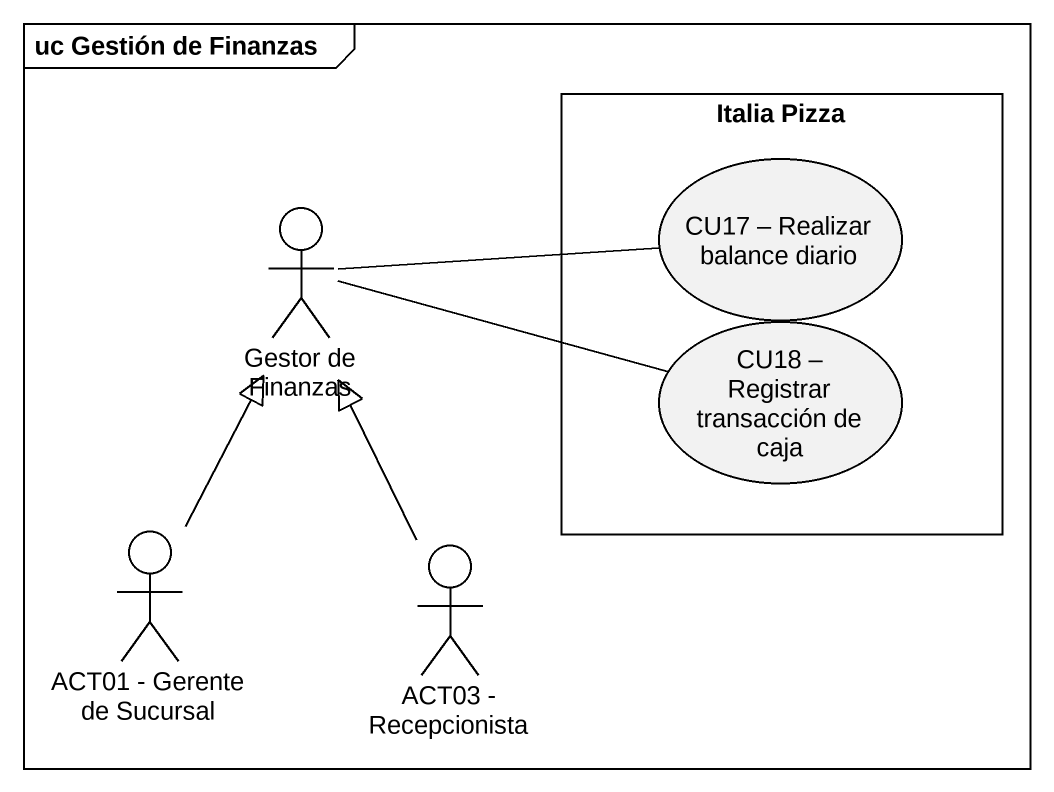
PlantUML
@startuml
mainframe uc Gestión de Finanzas
rectangle "Italia Pizza" as Italia_Pizza {
  usecase "CU17 – Realizar balance diario" as CU17_Realizar_balance_diario
  usecase "CU18 – Registrar transacción de caja" as CU18_Registrar_transacción
}
actor "Gestor de Finanzas" as Gestor_de_Finanzas
actor "ACT01 - Gerente de Sucursal" as ACT01_Gerente_de_Sucursal
actor "ACT03 - Recepcionista" as ACT03_Recepcionista
Gestor_de_Finanzas -right- CU17_Realizar_balance_diario
CU18_Registrar_transacción -left- Gestor_de_Finanzas
ACT01_Gerente_de_Sucursal -up-|> Gestor_de_Finanzas
ACT03_Recepcionista -up-|> Gestor_de_Finanzas
@enduml
